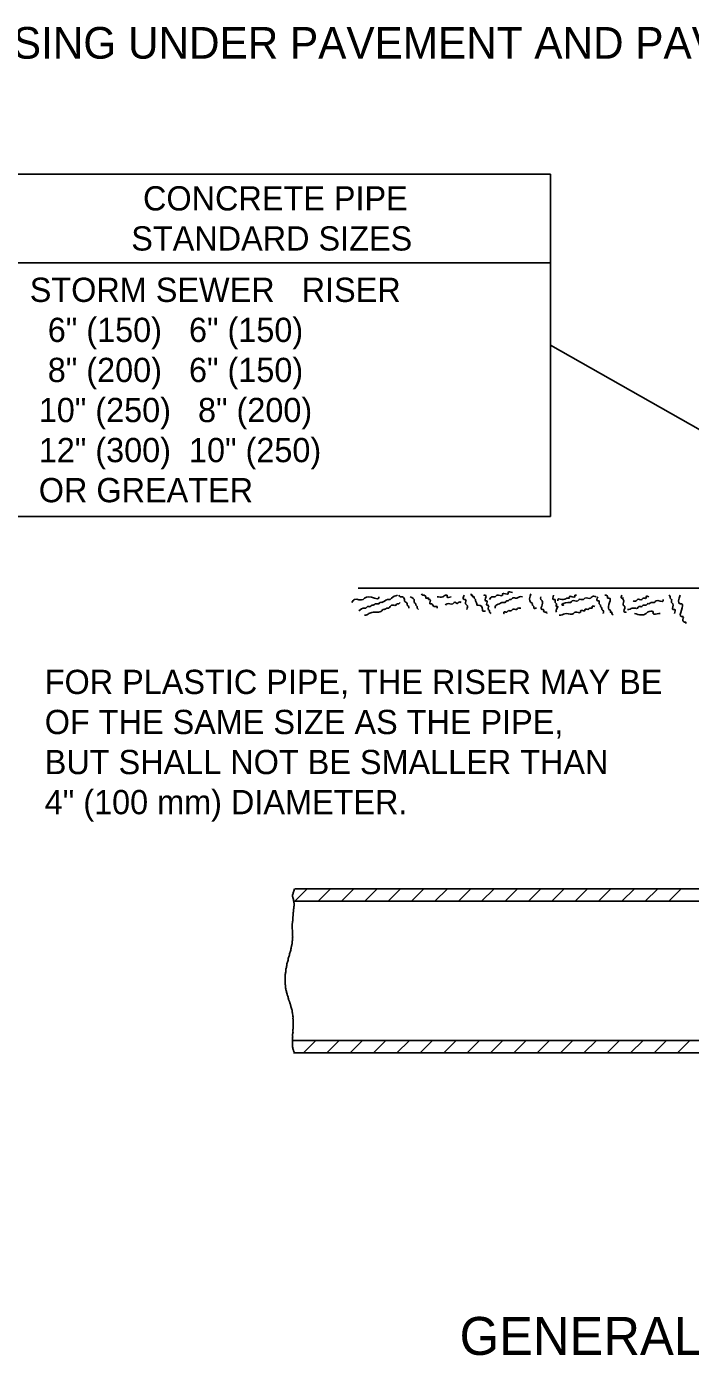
# Model space of a CAD drawing. Extents: x 100768 to 101448, y 100037 to 100477.
# Drawn here: x 101059.3 to 101119.1, y 100236.1 to 100355.9 of the extents above; entities that cross this region are included whole.
import ezdxf

# ---------------------------------------------------------------- set-up
doc = ezdxf.new("R2010")
doc.units = 0
for name, color, linetype in [('Design_PR_Roadway Notes', 7, 'Continuous'), ('Drainage_PR_Adjustment Items', 7, 'Continuous'), ('Landscaping_Elements', 7, 'Continuous'), ('Level 35', 7, 'Continuous'), ('Sheets_General Details', 7, 'Continuous')]:
    doc.layers.add(name, color=color, linetype=linetype)

msp = doc.modelspace()

# ---------------------------------------------------------------- linework, layer by layer
at = {"layer": 'Design_PR_Roadway Notes'}
for p, q in [((101106.53, 100342.56), (101058.17, 100342.56)), ((101106.53, 100311.73), (101106.53, 100342.56)), ((101106.53, 100334.58), (101058.17, 100334.58)), ((101106.53, 100327.15), (101130.64, 100313.48)), ((101106.53, 100311.73), (101058.17, 100311.73))]:
    msp.add_line(p, q, dxfattribs=at)
at = {"layer": 'Drainage_PR_Adjustment Items'}
for points in [[(101083.46, 100277.07), (101084.57, 100278.18)], [(101085.56, 100277.07), (101086.68, 100278.18)], [(101087.67, 100277.07), (101088.79, 100278.18)], [(101089.78, 100277.07), (101090.89, 100278.18)], [(101091.89, 100277.07), (101093, 100278.18)], [(101093.99, 100277.07), (101095.11, 100278.18)], [(101096.1, 100277.07), (101097.22, 100278.18)], [(101098.21, 100277.07), (101099.32, 100278.18)], [(101100.31, 100277.07), (101101.43, 100278.18)], [(101102.42, 100277.07), (101103.54, 100278.18)], [(101104.53, 100277.07), (101105.65, 100278.18)], [(101106.64, 100277.07), (101107.75, 100278.18)], [(101108.75, 100277.07), (101109.86, 100278.18)], [(101110.85, 100277.07), (101111.97, 100278.18)], [(101112.96, 100277.07), (101114.08, 100278.18)], [(101115.06, 100277.07), (101116.18, 100278.18)], [(101117.18, 100277.07), (101118.29, 100278.18)], [(101084.24, 100263.38), (101085.36, 100264.5)], [(101086.35, 100263.38), (101087.46, 100264.5)], [(101088.46, 100263.38), (101089.57, 100264.5)], [(101090.56, 100263.38), (101091.68, 100264.5)], [(101092.67, 100263.38), (101093.79, 100264.5)], [(101094.78, 100263.38), (101095.89, 100264.5)], [(101096.89, 100263.38), (101098, 100264.5)], [(101098.99, 100263.38), (101100.11, 100264.5)], [(101101.1, 100263.38), (101102.22, 100264.5)], [(101103.21, 100263.38), (101104.33, 100264.5)], [(101105.31, 100263.38), (101106.43, 100264.5)], [(101107.43, 100263.38), (101108.54, 100264.5)], [(101109.53, 100263.38), (101110.65, 100264.5)], [(101111.64, 100263.38), (101112.75, 100264.5)], [(101113.74, 100263.38), (101114.86, 100264.5)], [(101115.85, 100263.38), (101116.97, 100264.5)], [(101117.96, 100263.38), (101119.08, 100264.5)]]:
    msp.add_lwpolyline(points, dxfattribs=at)
at = {"layer": 'Landscaping_Elements'}
msp.add_line((101089.19, 100305.25), (101130.64, 100305.25), dxfattribs=at)
for points in [[(101088.61, 100303.98), (101088.86, 100304.24), (101089.63, 100304.24), (101089.76, 100304.36), (101090.66, 100304.36), (101091.04, 100304.36), (101091.04, 100304.49)], [(101089.25, 100303.22), (101089.76, 100303.47), (101089.88, 100303.47), (101090.01, 100303.6), (101090.27, 100303.6), (101090.4, 100303.73), (101090.52, 100303.73), (101090.78, 100303.86), (101091.04, 100303.86), (101091.17, 100303.98), (101091.3, 100303.98), (101091.81, 100304.24), (101092.06, 100304.24), (101092.19, 100304.36), (101092.71, 100304.62)], [(101092.83, 100304.62), (101092.96, 100304.49), (101093.09, 100304.49), (101093.35, 100304.24), (101093.35, 100304.11), (101093.6, 100303.86), (101093.6, 100303.73), (101093.73, 100303.6), (101093.73, 100303.47)], [(101094.88, 100304.75), (101095.01, 100304.62), (101095.14, 100304.62), (101095.27, 100304.49), (101095.27, 100304.36), (101095.52, 100304.36), (101095.52, 100304.24), (101095.65, 100304.24), (101095.65, 100303.86), (101095.78, 100303.86), (101096.03, 100303.6), (101096.29, 100303.6), (101096.29, 100303.47)], [(101096.29, 100304.49), (101096.8, 100304.49), (101097.06, 100304.62), (101097.19, 100304.62), (101097.19, 100304.49), (101097.57, 100304.49)], [(101098.73, 100304.62), (101098.73, 100304.24), (101098.85, 100304.24), (101098.73, 100304.24), (101098.85, 100304.24), (101098.85, 100303.86), (101098.98, 100303.73), (101098.98, 100303.35)], [(101099.37, 100304.75), (101099.37, 100304.62), (101099.49, 100304.62), (101099.49, 100304.49), (101099.62, 100304.49), (101099.62, 100304.36), (101099.75, 100304.24), (101099.75, 100304.11), (101099.88, 100303.86), (101099.88, 100303.73), (101100.01, 100303.73), (101100.39, 100303.35), (101100.39, 100303.22), (101100.65, 100303.22)], [(101100.65, 100304.62), (101100.52, 100304.62), (101100.65, 100304.62), (101100.65, 100304.11), (101100.78, 100304.11), (101100.78, 100303.73), (101100.91, 100303.73), (101100.91, 100303.35), (101101.03, 100303.22), (101101.03, 100303.09), (101101.16, 100302.97)], [(101101.03, 100304.24), (101101.29, 100304.49), (101101.54, 100304.49), (101101.67, 100304.62), (101102.19, 100304.62), (101102.19, 100304.75), (101102.7, 100304.75), (101102.7, 100304.87), (101103.08, 100304.87)], [(101101.54, 100303.47), (101101.54, 100303.6), (101101.93, 100303.86), (101102.19, 100303.98), (101102.44, 100303.98), (101102.57, 100304.11), (101102.7, 100304.11), (101102.83, 100304.24), (101102.96, 100304.24), (101103.08, 100304.36), (101103.47, 100304.36), (101103.72, 100304.49), (101103.98, 100304.49)], [(101104.75, 100304.75), (101104.75, 100303.98), (101104.88, 100303.86), (101104.88, 100303.73), (101105.01, 100303.6), (101105.01, 100303.47), (101105.26, 100303.47)], [(101106.8, 100304.62), (101106.8, 100304.24), (101106.93, 100304.24), (101106.93, 100303.98), (101107.05, 100303.86), (101107.05, 100303.6), (101107.18, 100303.6), (101107.05, 100303.35), (101107.05, 100303.09)], [(101107.18, 100304.11), (101107.18, 100304.24), (101107.7, 100304.24), (101108.08, 100304.36), (101108.21, 100304.36), (101108.21, 100304.49), (101108.72, 100304.49), (101108.72, 100304.62), (101108.85, 100304.62)], [(101107.57, 100303.73), (101107.7, 100303.73), (101107.57, 100303.73), (101108.08, 100303.98), (101108.34, 100303.98), (101108.46, 100304.11), (101108.98, 100304.11), (101109.1, 100304.24), (101109.49, 100304.24), (101109.62, 100304.36), (101110.13, 100304.36), (101110.26, 100304.49), (101110.64, 100304.49)], [(101111.41, 100304.62), (101111.54, 100304.62), (101111.67, 100304.49), (101111.67, 100304.36), (101111.79, 100304.36), (101111.79, 100303.35), (101111.92, 100303.22), (101111.92, 100303.09), (101112.05, 100303.09), (101112.05, 100302.97), (101112.18, 100302.84)], [(101112.95, 100304.62), (101112.95, 100304.36), (101113.08, 100304.36), (101112.95, 100304.36), (101113.08, 100304.24), (101113.08, 100303.73), (101113.21, 100303.6), (101113.21, 100303.09), (101113.33, 100303.09), (101113.21, 100303.09)], [(101113.97, 100304.11), (101114.23, 100304.11), (101114.36, 100304.24), (101114.74, 100304.24), (101114.87, 100304.36), (101115.13, 100304.36), (101115.13, 100304.49), (101115.38, 100304.49)], [(101117.18, 100304.62), (101117.31, 100304.49), (101117.31, 100304.36), (101117.43, 100304.24), (101117.43, 100303.98), (101117.56, 100303.86), (101117.56, 100303.35), (101117.69, 100303.35), (101117.69, 100302.97)], [(101118.2, 100304.62), (101118.2, 100303.86), (101118.33, 100303.86), (101118.33, 100302.71), (101118.46, 100302.71), (101118.46, 100302.33), (101118.59, 100302.2), (101118.71, 100302.2), (101118.71, 100302.07)], [(101089.76, 100302.84), (101089.88, 100302.84), (101090.14, 100302.97), (101090.52, 100303.09), (101090.91, 100303.09), (101091.3, 100303.22), (101091.42, 100303.35), (101091.55, 100303.35), (101091.81, 100303.47), (101091.94, 100303.47), (101092.19, 100303.73), (101092.58, 100303.73), (101092.71, 100303.86), (101092.83, 100303.86), (101092.96, 100303.98)], [(101093.86, 100304.49), (101094.24, 100304.11), (101094.24, 100303.98), (101094.37, 100303.86), (101094.37, 100303.73), (101094.5, 100303.6), (101094.5, 100303.47), (101094.63, 100303.35)], [(101097.06, 100303.73), (101097.19, 100303.86), (101097.7, 100303.86), (101097.83, 100303.98), (101097.96, 100303.98), (101098.09, 100303.86), (101098.21, 100303.98), (101098.47, 100303.98)], [(101102.32, 100302.97), (101102.32, 100303.09), (101102.32, 100302.97), (101102.32, 100303.09), (101102.57, 100303.09), (101102.7, 100303.22), (101102.96, 100303.22), (101103.08, 100303.35), (101103.47, 100303.35), (101103.6, 100303.47), (101103.72, 100303.47), (101103.85, 100303.47)], [(101105.65, 100304.49), (101105.65, 100304.24), (101105.77, 100304.11), (101105.77, 100303.35), (101105.9, 100303.35), (101105.9, 100303.22), (101106.03, 100303.09), (101106.16, 100303.09), (101106.16, 100302.97)], [(101107.31, 100302.84), (101107.44, 100302.84), (101107.95, 100302.97), (101108.59, 100302.97), (101108.72, 100303.09), (101109.23, 100303.09), (101109.23, 100303.22), (101109.49, 100303.22), (101109.62, 100303.22), (101109.62, 100303.35), (101109.88, 100303.35), (101110.13, 100303.47), (101110.26, 100303.47), (101110.26, 100303.6), (101110.51, 100303.6)], [(101110.77, 100304.49), (101110.77, 100304.11), (101110.9, 100304.11), (101110.9, 100303.86), (101111.03, 100303.73), (101111.03, 100303.6), (101111.15, 100303.47), (101111.15, 100303.35), (101111.28, 100303.22), (101111.28, 100303.09), (101111.28, 100302.97)], [(101113.46, 100303.35), (101113.59, 100303.35), (101113.97, 100303.47), (101114.36, 100303.47), (101114.49, 100303.6), (101114.74, 100303.6), (101114.87, 100303.73), (101115.13, 100303.73), (101115.26, 100303.86), (101115.38, 100303.86), (101115.64, 100303.98), (101115.89, 100303.98), (101116.02, 100304.11), (101116.67, 100304.11), (101116.67, 100304.24)], [(101114.1, 100302.97), (101115.13, 100302.97), (101115.26, 100303.09), (101115.77, 100303.09), (101115.77, 100302.97), (101116.28, 100302.97), (101116.41, 100302.97)]]:
    msp.add_spline(points, degree=3, dxfattribs=at)
at = {"layer": 'Level 35'}
msp.add_spline([(101083.43, 100278.18), (101083.35, 100277.89), (101083.27, 100277.6), (101083.27, 100277.48), (101083.3, 100277.38), (101083.37, 100277.02), (101083.4, 100276.87), (101083.4, 100276.65), (101083.37, 100276.53), (101083.37, 100276.39), (101083.35, 100276.27), (101083.35, 100276.14), (101083.32, 100276.02), (101083.32, 100275.76), (101083.3, 100275.66), (101083.3, 100275.44), (101083.25, 100275.15), (101083.25, 100274.4), (101083.25, 100274.23), (101083.25, 100274.09), (101083.27, 100273.92), (101083.27, 100273.77), (101083.25, 100273.63), (101083.25, 100273.51), (101083.23, 100273.38), (101083.23, 100273.26), (101083.2, 100273.14), (101083.17, 100273.04), (101083.15, 100272.92), (101083.13, 100272.83), (101083.05, 100272.47), (101083, 100272.32), (101082.98, 100272.2), (101082.93, 100272.05), (101082.88, 100271.88), (101082.86, 100271.74), (101082.81, 100271.57), (101082.76, 100271.42), (101082.71, 100271.08), (101082.67, 100270.94), (101082.67, 100270.77), (101082.64, 100270.6), (101082.61, 100270.45), (101082.59, 100270), (101082.59, 100269.85), (101082.59, 100269.7), (101082.61, 100269.56), (101082.64, 100269.39), (101082.64, 100269.24), (101082.67, 100269.07), (101082.71, 100268.93), (101082.74, 100268.76), (101082.79, 100268.61), (101082.83, 100268.5), (101082.88, 100268.34), (101082.91, 100268.2), (101082.95, 100268.08), (101083, 100267.98), (101083.03, 100267.89), (101083.08, 100267.74), (101083.1, 100267.64), (101083.2, 100267.3), (101083.23, 100267.21), (101083.23, 100267.11), (101083.25, 100266.99), (101083.25, 100266.89), (101083.3, 100266.7), (101083.3, 100266.48), (101083.32, 100266.36), (101083.32, 100266.02), (101083.32, 100265.59), (101083.3, 100265.49), (101083.3, 100265.2), (101083.27, 100265.06), (101083.27, 100264.76), (101083.25, 100264.67), (101083.25, 100264.47), (101083.25, 100264.33), (101083.25, 100264.18), (101083.27, 100264.04), (101083.27, 100263.92), (101083.3, 100263.77), (101083.35, 100263.62), (101083.37, 100263.5), (101083.43, 100263.38)], degree=3, dxfattribs=at)
at = {"layer": 'Sheets_General Details'}
for p, q in [((101083.46, 100278.18), (101125.33, 100278.18)), ((101125.33, 100277.07), (101083.36, 100277.07)), ((101083.31, 100264.5), (101125.33, 100264.5)), ((101125.33, 100263.38), (101083.36, 100263.38))]:
    msp.add_line(p, q, dxfattribs=at)

# ---------------------------------------------------------------- texts
at = {"layer": 'Design_PR_Roadway Notes'}
for s, height, p in [('SEWERS CROSSING UNDER PAVEMENT AND PAVED DITCH', 2.85, (101029.46, 100352.97)), ('CONCRETE PIPE', 2.185, (101069.78, 100339.29)), ('STANDARD SIZES', 2.185, (101068.72, 100335.68)), ('STORM SEWER   RISER', 2.185, (101059.57, 100331.05)), ('  6" (150)   6" (150)', 2.185, (101059.57, 100327.44)), ('  8" (200)   6" (150)', 2.185, (101059.57, 100323.83)), (' 10" (250)   8" (200)', 2.185, (101059.57, 100320.22)), (' 12" (300)  10" (250)', 2.185, (101059.57, 100316.61)), (' OR GREATER', 2.185, (101059.57, 100313)), ('FOR PLASTIC PIPE, THE RISER MAY BE', 2.185, (101060.92, 100295.72)), ('OF THE SAME SIZE AS THE PIPE,', 2.185, (101060.92, 100292.11)), ('BUT SHALL NOT BE SMALLER THAN', 2.185, (101060.92, 100288.5)), ('4" (100 mm) DIAMETER.', 2.185, (101060.92, 100284.89)), ('GENERAL NOTES', 3.42, (101098.32, 100236.17))]:
    msp.add_text(s, height=height, dxfattribs=at).set_placement(p)

doc.saveas('drawing.dxf')
